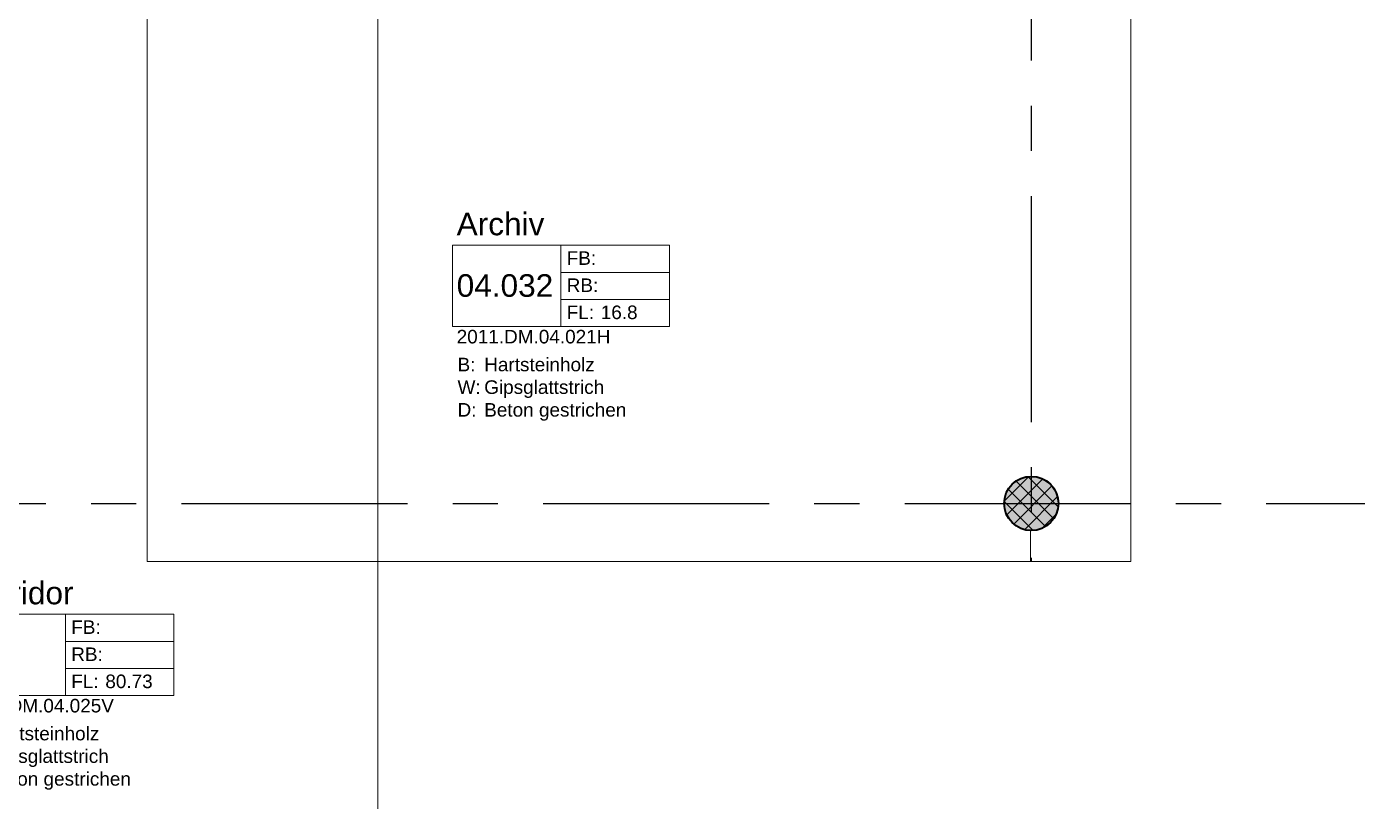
# Model space of a CAD drawing. Header units: millimetres. Extents: x -5 to 111, y -3 to 86.
# Drawn here: x 24.54 to 31.9, y 13.65 to 17.94 of the extents above; entities that cross this region are included whole.
import ezdxf

# ---------------------------------------------------------------- set-up
doc = ezdxf.new("R2010")
doc.units = ezdxf.units.MM
doc.linetypes.add('MITTE', pattern=[2, 1.25, -0.25, 0.25, -0.25])
for name, color, linetype, lineweight in [('A1------D-', 9, 'Continuous', 18), ('A1E00---E-', 3, 'MITTE', 25), ('A1E2----E-', 4, 'Continuous', 35), ('A1E2----H-', 5, 'Continuous', 18), ('A1Z21---E-', 210, 'Continuous', 18), ('A1Z23---E-', 214, 'Continuous', 18), ('A1Z29---T-', 5, 'Continuous', 18)]:
    doc.layers.add(name, color=color, linetype=linetype, lineweight=lineweight)
doc.layers.add('A1------H-', color=8, linetype='Continuous')
doc.styles.add('ARIAL', font='ARIAL.TTF')
doc.dimstyles.new('MST1_50m', dxfattribs={"dimtxt": 0.125, "dimasz": 0.05, "dimexe": 0.05, "dimexo": 0.1, "dimgap": 0.05, "dimtad": 1, "dimdec": 3, "dimzin": 9, "dimdsep": 46, "dimtxsty": 'ARIAL', "dimblk": 'ORIGIN', "dimcen": 0, "dimse1": 1, "dimse2": 1, "dimclrd": 256, "dimclre": 256, "dimclrt": 256, "dimadec": 0, "dimazin": 0, "dimtfac": 1, "dimtdec": 3, "dimtix": 1, "dimtmove": 0, "dimatfit": 3, "dimldrblk": 'ORIGIN', "dimfxl": 0, "dimlwd": -1, "dimlwe": -1, "dimarcsym": 0})

# ---------------------------------------------------------------- blocks, each defined once
blk = doc.blocks.new('_Origin')
at = {"color": 0, "linetype": 'ByBlock', "lineweight": -2}
blk.add_line((0, 0), (-1, 0), dxfattribs=at)
for points in [[(0, 0), (0, 1)], [(0, 0), (0, -1)]]:
    blk.add_lwpolyline(points)
blk.add_circle((0, 0), 0.5, dxfattribs=at)
blk = doc.blocks.new('*D224')
at = {"layer": 'A1------D-', "transparency": 16777216}
blk.add_line((5.295, 4.0007), (84.625, 4.0007), dxfattribs=at)
at = {"layer": 'Defpoints', "color": 0, "transparency": 16777216}
for p in [(84.675, 18.775), (5.245, 8.158), (84.675, 4.0007)]:
    blk.add_point(p, dxfattribs=at)
at = {"layer": 'A1------D-', "transparency": 16777216, "xscale": 0.05, "yscale": 0.05, "zscale": 0.05, "rotation": 180}
blk.add_blockref('_Origin', (5.245, 4.0007), dxfattribs=at)
at = {"layer": 'A1------D-', "transparency": 16777216, "xscale": 0.05, "yscale": 0.05, "zscale": 0.05}
blk.add_blockref('_Origin', (84.675, 4.0007), dxfattribs=at)
at = {"layer": 'A1------D-', "transparency": 16777216, "insert": (44.96, 4.1146), "char_height": 0.125, "attachment_point": 5, "style": 'ARIAL'}
blk.add_mtext('79.43', dxfattribs=at)
blk = doc.blocks.new('bbl-raumstempel')
for points in [[(0, 0), (0, -0.45), (1.2, -0.45), (1.2, 0), (0, 0)], [(0.6, -0.45), (0.6, 0)], [(0.6, -0.15), (1.2, -0.15)], [(0.6, -0.3), (1.2, -0.3)], [(1.2, -0.3), (1.2, -0.45)]]:
    blk.add_lwpolyline(points)
at = {"style": 'ARIAL'}
for s, p in [('FB:', (0.6318, -0.1083)), ('RB:', (0.6318, -0.2583)), ('FL:', (0.6318, -0.4083)), ('B:', (0.0282, -0.6971)), ('W:', (0.0282, -0.8221)), ('D:', (0.0282, -0.9478))]:
    blk.add_text(s, height=0.075, dxfattribs=at).set_placement(p)
for tag, p, height in [('RAUMBEZ', (0.0233, 0.0555), 0.125), ('FB', (0.8201, -0.1083), 0.075), ('RNR1', (0.0233, -0.285), 0.125), ('RB', (0.8201, -0.2583), 0.075), ('FLAECHE', (0.8201, -0.4083), 0.075), ('RNR2', (0.0233, -0.5428), 0.075), ('B', (0.1756, -0.6971), 0.075), ('W', (0.1756, -0.8221), 0.075), ('D', (0.1756, -0.9478), 0.075)]:
    blk.add_attdef(tag, p, '', height=height, dxfattribs=at)
blk = doc.blocks.new('2011.DM.04.021H', base_point=(25.21, 18.08))
at = {"layer": 'A1Z21---E-'}
blk.add_lwpolyline([(25.21, 18.08), (25.21, 14.9789), (30.0954, 14.9789), (30.0954, 15.1501), (30.0371, 15.1638), (29.9922, 15.1957), (29.9584, 15.2506), (29.95, 15.3), (29.9639, 15.363), (29.993, 15.4052), (30.0384, 15.4368), (30.1, 15.45), (30.1508, 15.4411), (30.2063, 15.4058), (30.2366, 15.362), (30.25, 15.3), (30.2408, 15.2482), (30.2066, 15.1945), (30.1524, 15.1594), (30.1, 15.15), (30.0954, 15.15), (30.0954, 14.9789), (30.65, 14.9789), (30.65, 18.08)], close=True, dxfattribs=at)
at = {"layer": 'A1Z21---E-', "style": 'ARIAL', "flags": 1}
blk.add_attdef('C_NUMBER', (25.21, 18.08), '', height=10, dxfattribs=at)
blk = doc.blocks.new('2011.DM.04.025V', base_point=(44.845, 13.53))
at = {"layer": 'A1Z21---E-'}
blk.add_lwpolyline([(24.12, 18.08), (25.21, 18.08), (25.21, 14.9789), (30.65, 14.9789), (30.65, 20.6995), (31.9757, 20.6995), (31.9757, 14.9789), (44.115, 14.9789)], dxfattribs=at)
at = {"layer": 'A1Z21---E-', "style": 'ARIAL', "flags": 1}
blk.add_attdef('C_NUMBER', (44.845, 13.53), '', height=10, dxfattribs=at)

msp = doc.modelspace()

# ---------------------------------------------------------------- hatches: boundary and pattern name
at = {"layer": 'A1------H-'}
h = msp.add_hatch(color=256, dxfattribs=at)
edge = h.paths.add_edge_path()
edge.add_arc((30.1, 15.3), 0.15, 0, 360)
at = {"layer": 'A1E2----H-'}
h = msp.add_hatch(dxfattribs=at)
h.set_pattern_fill('ANSI37', color=256, scale=0.02, style=0)
edge = h.paths.add_edge_path()
edge.add_arc((30.1, 15.3), 0.15, 0, 360, ccw=False)

# ---------------------------------------------------------------- linework, layer by layer
at = {"layer": 'A1E00---E-'}
for p, q in [((30.1, 79), (30.1, 14.9776)), ((1.4, 15.3), (47.4, 15.3))]:
    msp.add_line(p, q, dxfattribs=at)
at = {"layer": 'A1E2----E-'}
msp.add_circle((30.1, 15.3), 0.15, dxfattribs=at)
msp.add_circle((30.1, 15.3), 0.15, dxfattribs=at)
at = {"layer": 'A1Z23---E-'}
msp.add_lwpolyline([(5.245, 46.5598), (5.245, 8.15), (26.4855, 8.15), (26.4855, 19.33), (25.63, 19.33), (25.63, 19.65), (28.2783, 19.65), (28.2783, 19.33), (26.4855, 19.33), (26.4855, 8.15), (45.31, 8.15), (45.31, 18.775), (52.0028, 18.775), (52.0028, 42.15)], dxfattribs=at)

# ---------------------------------------------------------------- block references
at = {"layer": 'A1Z21---E-'}
for name, p in [('2011.DM.04.025V', (44.845, 13.53)), ('2011.DM.04.021H', (25.21, 18.08))]:
    msp.add_blockref(name, p, dxfattribs=at)
at = {"layer": 'A1Z29---T-'}
for p, values in [((26.8986, 16.7283), {'FLAECHE': '16.8', 'RAUMBEZ': 'Archiv', 'RNR1': '04.032', 'RNR2': '2011.DM.04.021H', 'B': 'Hartsteinholz', 'W': 'Gipsglattstrich', 'D': 'Beton gestrichen'}), ((24.1584, 14.6868), {'FLAECHE': '80.73', 'RAUMBEZ': 'Korridor', 'RNR2': '2011.DM.04.025V', 'B': 'Hartsteinholz', 'W': 'Gipsglattstrich', 'D': 'Beton gestrichen'})]:
    msp.add_blockref('bbl-raumstempel', p, dxfattribs=at).add_auto_attribs(values)

# ---------------------------------------------------------------- dimensions: what is measured, and where the dimension line sits
at = {"layer": 'A1------D-'}
dim = msp.add_linear_dim(base=(84.675, 4.0007), p1=(5.245, 8.158), p2=(84.675, 18.775), dimstyle='MST1_50m', dxfattribs=at)
dim.commit()
dim.dimension.update_dxf_attribs({"geometry": '*D224', "text_midpoint": (44.96, 4.1146)})

doc.saveas('drawing.dxf')
